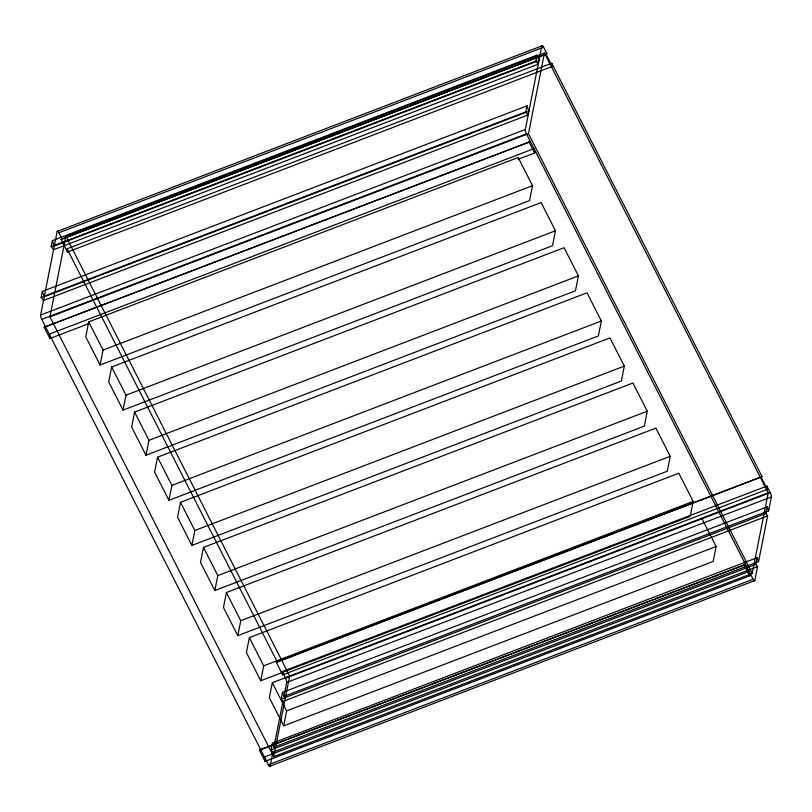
<?xml version="1.0" encoding="UTF-8"?>
<svg xmlns="http://www.w3.org/2000/svg" width="812" height="812" viewBox="0 0 812 812"><rect width="100%" height="100%" fill="white"/><g stroke="black" fill="none" stroke-linecap="round" stroke-linejoin="round"><path stroke-width="1.22" d="M527.008 105.875L525.821 111.853L528.196 114.959L43.513 300.491L41.138 297.385L42.325 291.406L527.008 105.875L528.937 111.224L44.254 296.756L42.325 291.406M537.057 55.114L535.879 61.083L538.244 64.199L53.562 249.731L51.186 246.615L52.374 240.646L537.057 55.114L538.985 60.464L54.302 245.995L52.374 240.646M270.132 766.092L272.883 752.176L271.106 749.852L272.436 743.173L757.119 557.641L755.799 564.32L757.566 566.644L754.815 580.56L270.132 766.092A3.4 0.873 69.1 0 1 268.396 764.772L41.767 319.36A3.4 0.873 69.1 0 1 40.63 315.046L57.185 231.44L541.868 45.908A3.4 0.873 69.1 0 1 543.604 47.228L546.933 53.775L61.113 239.408L67.528 252.014L552.211 66.493L551.744 63.234L67.061 248.766L67.528 252.014M49.928 316.842L65.894 236.221L544.446 53.034L768.203 492.803L752.237 573.434L273.695 756.611L49.928 316.842L528.48 133.665L544.446 53.034M88.701 321.887L85.747 336.818L100.089 365.004L529.556 200.615L532.52 185.684L518.168 157.487L88.701 321.887L103.043 350.073L100.089 365.004M111.65 366.994L108.696 381.924L123.038 410.111L552.505 245.711L555.469 230.781L541.117 202.594L111.65 366.994L125.992 395.18L123.038 410.111M134.599 412.09L131.645 427.021L145.987 455.217L575.454 290.818L578.418 275.887L564.066 247.701L134.599 412.09L148.951 440.287L145.987 455.217M157.548 457.197L154.595 472.127L168.937 500.324L598.403 335.924L601.367 320.994L587.025 292.807L157.548 457.197L171.9 485.393L168.937 500.324M180.508 502.303L177.544 517.234L191.886 545.42L621.363 381.031L624.316 366.1L609.974 337.914L180.508 502.303L194.85 530.49L191.886 545.42M203.457 547.41L200.493 562.34L214.835 590.527L644.312 426.138L647.265 411.207L632.924 383.01L203.457 547.41L217.799 575.596L214.835 590.527M226.406 592.516L223.442 607.447L237.794 635.634L667.261 471.244L670.215 456.314L655.873 428.117L226.406 592.516L240.748 620.703L237.794 635.634M249.355 637.613L246.391 652.543L260.743 680.74L690.21 516.341L693.164 501.41L678.822 473.223L249.355 637.613L263.697 665.81L260.743 680.74M768.203 492.803L272.304 682.719L269.351 697.65L283.692 725.847L713.159 561.447L716.113 546.517L701.771 518.33M767.167 506.871L765.848 513.549L767.624 515.884L758.56 561.64L273.877 747.162L282.941 701.416L281.165 699.081L282.485 692.403L767.167 506.871L768.619 510.87L283.926 696.402L282.485 692.403M283.926 696.402L286.687 682.486A3.4 0.873 69.1 0 0 285.55 678.172L282.211 671.625L766.904 486.094L770.233 492.64A3.4 0.873 69.1 0 1 771.37 496.954L768.619 510.87M273.695 756.611L289.661 675.99L65.894 236.221M283.692 725.847L286.646 710.916L272.304 682.719M754.815 580.56A3.4 0.873 69.1 0 1 753.089 579.24L526.45 133.828A3.4 0.873 69.1 0 1 525.313 129.514L541.868 45.908M57.185 231.44A3.4 0.873 69.1 0 1 58.911 232.76L543.604 47.228M61.113 239.408L546.933 53.775M51.186 246.615L535.879 61.083M41.138 297.385L525.821 111.853M40.63 315.046L525.313 129.514M41.767 319.36L526.45 133.828M44.193 327.236L530.398 141.582L44.193 327.236L49.928 338.513L88.944 323.582M518.066 159.314L534.621 152.981L533.981 148.626L49.299 334.158L49.928 338.513M103.043 350.073L532.52 185.684M125.992 395.18L555.469 230.781M148.951 440.287L578.418 275.887M171.9 485.393L601.367 320.994M194.85 530.49L624.316 366.1M217.799 575.596L647.265 411.207M240.748 620.703L670.215 456.314M263.697 665.81L693.164 501.41M766.904 486.094L767.37 489.342L282.688 674.873L276.273 662.267L762.082 476.634L551.744 63.234M276.273 662.267L762.082 476.634M285.55 678.172L770.233 492.64M286.687 682.486L771.37 496.954M281.165 699.081L765.848 513.549M282.941 701.416L767.624 515.884M286.646 710.916L716.113 546.517M259.353 750.095L745.558 564.442L259.353 750.095L265.088 761.372L749.77 575.84L749.141 571.486L264.458 757.017L265.088 761.372M271.106 749.852L755.799 564.32M272.883 752.176L757.566 566.644M268.396 764.772L753.089 579.24M545.796 53.876L552.211 66.493M760.956 476.735L767.37 489.342M528.48 133.665L752.237 573.434M528.876 141.704L534.621 152.981M744.036 564.563L749.77 575.84M58.911 232.76L62.25 239.307M67.061 248.766L277.399 662.166M757.119 557.641L758.56 561.64M272.436 743.173L273.877 747.162M282.211 671.625L282.688 674.873"/></g></svg>
